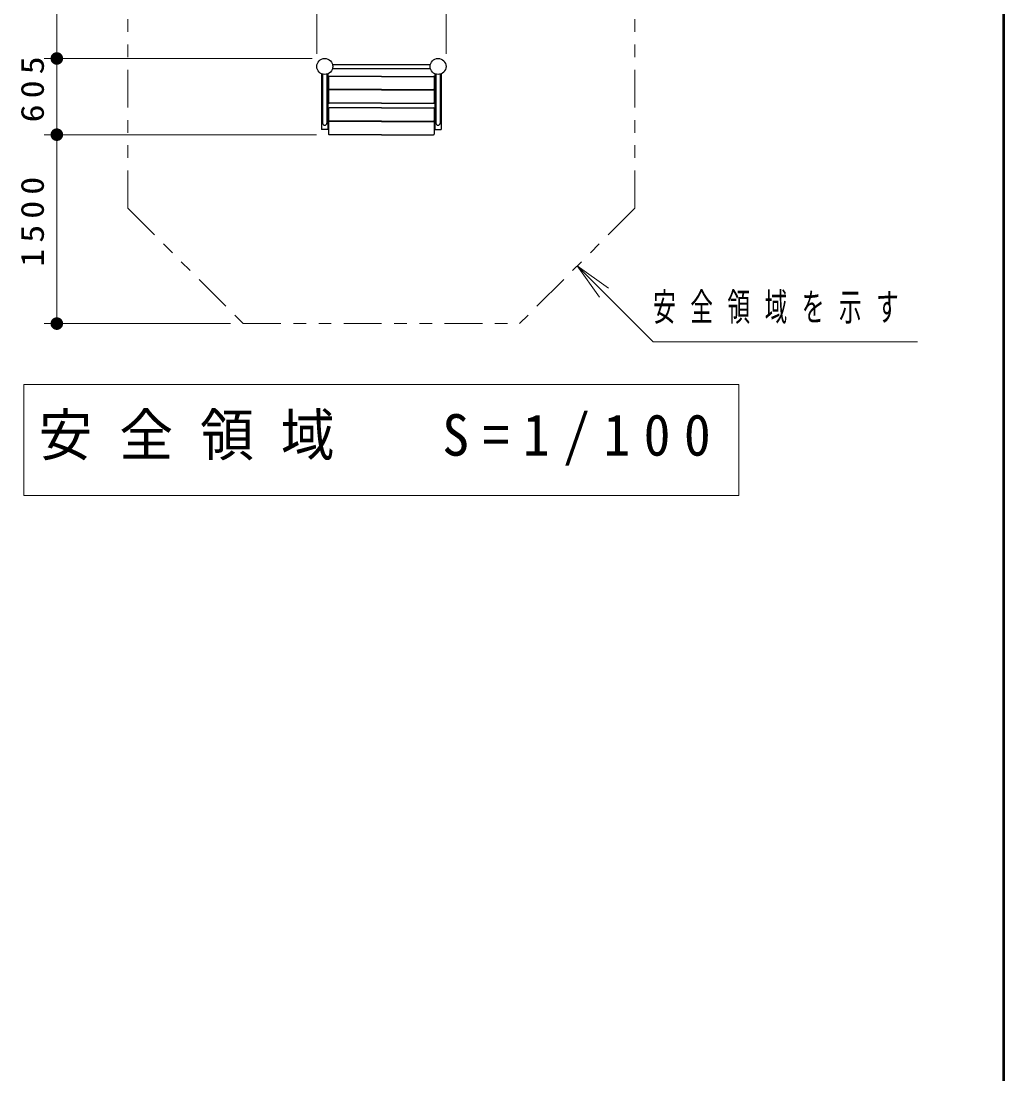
# Model space of a CAD drawing. Units: millimetres on the paper, with parts at other scales. Extents: x -365 to 0, y -5 to 257.
# Drawn here: x -78.1 to 0, y 83.6 to 167.2 of the extents above; entities that cross this region are included whole.
import ezdxf

# ---------------------------------------------------------------- set-up
doc = ezdxf.new("R2010")
doc.units = ezdxf.units.MM
doc.linetypes.add('USER3', pattern=[8, 3, -1, 1, -1, 1, -1])
doc.layers.add('LY_1', color=7, linetype='Continuous', lineweight=25)
doc.layers.add('LY_8', color=7, linetype='Continuous', lineweight=13)
doc.styles.add('ＭＳ ゴシック', font='')
doc.styles.get('ＭＳ ゴシック').set_extended_font_data('MS Gothic')

# ---------------------------------------------------------------- blocks, each defined once
blk = doc.blocks.new('filled_dot')
at = {"color": 0, "linetype": 'Continuous', "lineweight": -2, "const_width": 1.25}
blk.add_lwpolyline([(-0.625, 0, 1), (0.625, 0, 1)], format="xyb", close=True, dxfattribs=at)

msp = doc.modelspace()

# ---------------------------------------------------------------- linework, layer by layer
at = {"layer": 'LY_1', "lineweight": 13}
for p, q in [((-54.581, 164.596), (-54.581, 184.25)), ((-44.311, 164.596), (-44.311, 184.25)), ((-75.223, 164.231), (-75.223, 179.231)), ((-54.946, 164.231), (-76.223, 164.231)), ((-75.223, 158.181), (-75.223, 164.231)), ((-54.596, 158.181), (-76.223, 158.181)), ((-75.223, 143.181), (-75.223, 158.181)), ((-32.123, 145.286), (-33.891, 147.761)), ((-33.891, 147.761), (-31.416, 145.993)), ((-33.891, 147.761), (-31.77, 145.639)), ((-61.423, 143.181), (-76.223, 143.181)), ((-77.846, 138.339), (-77.846, 129.539)), ((-21.046, 138.339), (-77.846, 138.339)), ((-21.046, 129.539), (-21.046, 138.339)), ((-77.846, 129.539), (-21.046, 129.539))]:
    msp.add_line(p, q, dxfattribs=at)
at = {"layer": 'LY_1', "linetype": 'USER3', "lineweight": 13}
for p, q in [((-69.581, 152.34), (-69.581, 170.073)), ((-29.311, 152.34), (-29.311, 170.073)), ((-69.581, 152.34), (-60.423, 143.181)), ((-29.311, 152.34), (-38.47, 143.181)), ((-60.423, 143.181), (-38.47, 143.181))]:
    msp.add_line(p, q, dxfattribs=at)
at = {"layer": 'LY_1'}
for p, q in [((-53.335, 163.766), (-45.558, 163.766)), ((-53.335, 163.426), (-45.558, 163.426)), ((-54.196, 163.013), (-54.196, 158.596)), ((-54.116, 162.985), (-54.116, 159.096)), ((-53.776, 162.985), (-53.776, 159.096)), ((-53.696, 163.013), (-53.696, 158.596)), ((-53.646, 162.761), (-53.646, 161.811)), ((-49.446, 162.811), (-53.596, 162.811)), ((-49.446, 162.811), (-45.296, 162.811)), ((-45.246, 162.761), (-45.246, 161.811)), ((-45.196, 163.013), (-45.196, 158.596)), ((-45.116, 162.985), (-45.116, 159.096)), ((-44.776, 162.985), (-44.776, 159.096)), ((-44.696, 163.013), (-44.696, 158.596)), ((-53.696, 161.946), (-53.646, 161.946)), ((-53.696, 161.546), (-53.646, 161.546)), ((-53.646, 161.681), (-53.646, 160.731)), ((-49.446, 161.761), (-53.596, 161.761)), ((-49.446, 161.731), (-53.596, 161.731)), ((-49.446, 161.761), (-45.296, 161.761)), ((-49.446, 161.731), (-45.296, 161.731)), ((-45.196, 161.946), (-45.246, 161.946)), ((-45.246, 161.681), (-45.246, 160.731)), ((-45.196, 161.546), (-45.246, 161.546)), ((-53.696, 161.179), (-53.646, 161.179)), ((-53.696, 160.839), (-53.646, 160.839)), ((-49.446, 160.681), (-53.596, 160.681)), ((-49.446, 160.681), (-45.296, 160.681)), ((-45.196, 161.179), (-45.246, 161.179)), ((-45.196, 160.839), (-45.246, 160.839)), ((-53.646, 160.261), (-53.646, 159.311)), ((-49.446, 160.311), (-53.596, 160.311)), ((-49.446, 160.311), (-45.296, 160.311)), ((-45.246, 160.261), (-45.246, 159.311)), ((-53.696, 159.446), (-53.646, 159.446)), ((-53.696, 159.046), (-53.646, 159.046)), ((-53.646, 159.181), (-53.646, 158.231)), ((-49.446, 159.261), (-53.596, 159.261)), ((-49.446, 159.231), (-53.596, 159.231)), ((-49.446, 159.261), (-45.296, 159.261)), ((-49.446, 159.231), (-45.296, 159.231)), ((-45.196, 159.446), (-45.246, 159.446)), ((-45.246, 159.181), (-45.246, 158.231)), ((-45.196, 159.046), (-45.246, 159.046)), ((-53.696, 158.596), (-54.196, 158.596)), ((-49.446, 158.181), (-53.596, 158.181)), ((-49.446, 158.181), (-45.296, 158.181)), ((-45.196, 158.596), (-44.696, 158.596))]:
    msp.add_line(p, q, dxfattribs=at)
at = {"layer": 'LY_1', "lineweight": 13}
msp.add_lwpolyline([(-33.891, 147.761), (-27.861, 141.731), (-6.861, 141.731)], dxfattribs=at)
at = {"layer": 'LY_1'}
for centre in [(-53.946, 163.596), (-44.946, 163.596)]:
    msp.add_circle(centre, 0.635, dxfattribs=at)
for centre, radius, start, end in [((-53.596, 162.761), 0.05, 90, 180), ((-45.296, 162.761), 0.05, 0, 90), ((-53.596, 161.811), 0.05, 180, 270), ((-53.596, 161.681), 0.05, 90, 180), ((-45.296, 161.811), 0.05, 270, 0), ((-45.296, 161.681), 0.05, 0, 90), ((-53.596, 160.731), 0.05, 180, 270), ((-45.296, 160.731), 0.05, 270, 0), ((-53.596, 160.261), 0.05, 90, 180), ((-45.296, 160.261), 0.05, 0, 90), ((-53.946, 159.096), 0.17, 180, 0), ((-53.596, 159.311), 0.05, 180, 270), ((-53.596, 159.181), 0.05, 90, 180), ((-45.296, 159.311), 0.05, 270, 0), ((-45.296, 159.181), 0.05, 0, 90), ((-44.946, 159.096), 0.17, 180, 0), ((-53.596, 158.231), 0.05, 180, 270), ((-45.296, 158.231), 0.05, 270, 0)]:
    msp.add_arc(centre, radius, start, end, dxfattribs=at)
at = {"layer": 'LY_8', "lineweight": 50}
msp.add_line((0, 0), (0, 257), dxfattribs=at)

# ---------------------------------------------------------------- block references
at = {"layer": 'LY_1', "lineweight": 13, "xscale": 0.4, "yscale": 0.4}
for p, rotation in [((-75.223, 164.231), 270), ((-75.223, 164.231), 90), ((-75.223, 158.181), 270), ((-75.223, 158.181), 90), ((-75.223, 143.181), 90)]:
    msp.add_blockref('filled_dot', p, dxfattribs=dict(at, rotation=rotation))

# ---------------------------------------------------------------- texts
at = {"layer": 'LY_1', "char_height": 1.833, "attachment_point": 8, "rotation": 90, "style": 'ＭＳ ゴシック'}
for s, insert in [('\\T1.33;\\W1.15;605', (-76.223, 162.014)), ('\\T1.33;\\W1.15;1500', (-76.223, 151.502))]:
    msp.add_mtext(s, dxfattribs=dict(at, insert=insert))
at = {"layer": 'LY_1', "style": 'ＭＳ ゴシック'}
for s, insert, char_height, attachment_point in [('\\T1.64;\\W0.6;安全領域を示す', (-27.861, 144.381), 2.199, 4), ('\\T1.5;\\W0.95;安全領域\u3000S=1/100', (-49.446, 133.939), 3.299, 5)]:
    msp.add_mtext(s, dxfattribs=dict(at, insert=insert, char_height=char_height, attachment_point=attachment_point))

doc.saveas('drawing.dxf')
